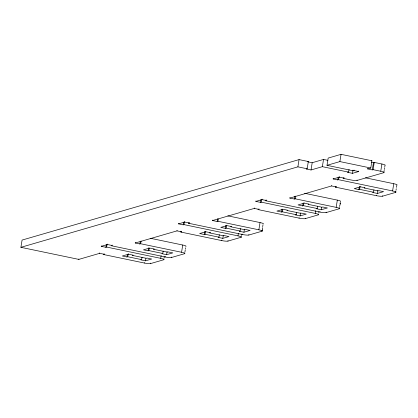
<?xml version="1.0" encoding="UTF-8"?>
<svg xmlns="http://www.w3.org/2000/svg" width="418" height="418" viewBox="0 0 418 418"><rect width="100%" height="100%" fill="white"/><g stroke="black" fill="none" stroke-linecap="round" stroke-linejoin="round"><path stroke-width="0.63" d="M104.385 253.841L104.312 254.296L99.677 253.329L78.809 259.395L20.9 247.325L22.076 240.078L299.069 159.603L308.332 161.531L307.162 168.778L306.389 169.003L306.535 168.093M78.809 259.395L78.882 258.941M99.677 253.329L99.75 252.874M163.924 258.841L163.778 259.745A4.948 0.721 9.2 0 0 160.69 258.329L106.647 247.069L105.874 247.294L101.24 246.327L101.313 245.873M163.778 259.745L150.637 263.565A4.948 0.721 9.2 0 1 144.456 263.047L103.539 254.52L103.612 254.066M105.874 247.294L106.313 244.577M106.647 247.069L107.086 244.352M101.24 246.327L107.426 244.53L107.499 244.075M184.798 252.775L184.651 253.684L171.505 257.498A4.948 0.721 9.2 0 1 165.329 256.986L111.282 245.721L111.355 245.267M111.282 245.721L112.055 245.497L112.128 245.042M142.026 257.216L141.634 259.63L140.861 259.855L145.495 260.822L151.677 259.024L147.047 258.058L146.274 258.282L132.375 255.388L133.149 255.163L128.514 254.196L122.333 255.994L126.962 256.96L127.354 254.546M126.962 256.96L127.736 256.736L128.227 253.716M184.651 253.684A4.948 0.721 9.2 0 0 181.564 252.268L140.641 243.741L139.868 243.966L135.239 242.999L135.312 242.544M139.868 243.966L140.307 241.249M140.641 243.741L141.08 241.024M144.456 263.047L144.534 262.593M145.495 260.822L145.887 258.408M163.156 251.077L162.764 253.491L161.991 253.716L166.62 254.682L172.806 252.885L168.172 251.918L167.399 252.143L153.505 249.248L154.279 249.023L149.644 248.057L143.458 249.854L148.092 250.821L148.583 247.801M148.092 250.821L148.865 250.596L149.257 248.182M150.637 263.565L150.71 263.11M160.69 258.329L161.134 255.612M164.07 257.937L164.29 256.579M165.329 256.986L165.403 256.532M166.62 254.682L167.111 251.662M171.505 257.498L171.584 257.049M135.239 242.999L176.981 230.872L177.054 230.417M241.228 236.379L241.076 237.288A4.948 0.721 9.2 0 0 237.994 235.872L183.946 224.607L183.173 224.832L178.538 223.865L178.611 223.416M241.076 237.288L227.935 241.108A4.948 0.721 9.2 0 1 221.759 240.59L180.837 232.058L180.984 231.154M180.837 232.058L181.611 231.833L181.684 231.384M183.173 224.832L183.612 222.115M183.946 224.607L184.385 221.89M178.538 223.865L184.725 222.073L184.798 221.618M181.564 252.268L182.734 245.021L150.511 238.307M262.096 230.318L261.95 231.222L248.809 235.041A4.948 0.721 9.2 0 1 242.628 234.524L188.586 223.259L188.659 222.81M188.586 223.259L189.359 223.034L189.432 222.585M184.944 251.871L185.237 250.058M185.383 249.154L185.602 247.796M219.325 234.759L218.933 237.173L218.159 237.398L222.794 238.359L228.98 236.567L224.346 235.6L223.573 235.825L209.674 232.925L210.447 232.701L205.818 231.739L199.632 233.537L204.266 234.498L204.752 231.483M204.266 234.498L205.039 234.273L205.525 231.258M261.95 231.222A4.948 0.721 9.2 0 0 258.862 229.806L217.945 221.279L217.172 221.503L212.537 220.537L212.61 220.087M217.172 221.503L217.611 218.786M217.945 221.279L218.311 219.016M221.759 240.59L221.833 240.136M222.794 238.359L223.285 235.344M240.454 228.62L240.063 231.034L239.289 231.258L243.924 232.225L250.105 230.428L245.476 229.461L244.702 229.686L230.804 226.791L231.577 226.566L226.943 225.6L220.761 227.397L225.391 228.359L225.882 225.344M225.391 228.359L226.164 228.134L226.556 225.72M227.935 241.108L228.009 240.653M237.994 235.872L238.359 233.61M241.374 235.475L241.594 234.117M242.628 234.524L242.701 234.07M243.924 232.225L244.41 229.205M248.809 235.041L248.882 234.587M212.537 220.537L254.28 208.41L254.353 207.96M318.526 213.922L318.38 214.826A4.948 0.721 9.2 0 0 315.292 213.415L261.245 202.15L260.471 202.375L255.842 201.408L255.915 200.953M318.38 214.826L305.239 218.645A4.948 0.721 9.2 0 1 299.058 218.128L258.141 209.601L258.214 209.146M258.141 209.601L258.914 209.376L258.988 208.922M260.471 202.375L260.916 199.658M261.245 202.15L261.689 199.433M255.842 201.408L262.023 199.611L262.096 199.156M258.862 229.806L260.038 222.564L227.81 215.845M339.468 207.406L339.249 208.765L326.108 212.584A4.948 0.721 9.2 0 1 319.932 212.067L265.885 200.802L266.031 199.898M265.885 200.802L266.658 200.577L266.731 200.123M262.316 228.959L262.535 227.601M262.682 226.697L262.974 224.884M262.196 230.992L262.488 229.179M296.628 212.297L296.237 214.711L295.463 214.936L300.093 215.902L306.279 214.105L301.644 213.138L300.871 213.363L286.978 210.468L287.751 210.244L283.117 209.277L276.93 211.074L281.565 212.041L282.056 209.021M281.565 212.041L282.338 211.816L282.73 209.402M339.249 208.765A4.948 0.721 9.2 0 0 336.166 207.349L295.244 198.822L294.471 199.046L289.836 198.08L289.909 197.625M20.9 247.325L297.893 166.845L299.069 159.603M294.471 199.046L294.909 196.329M295.244 198.822L295.683 196.105M299.058 218.128L299.131 217.679M300.093 215.902L300.584 212.882M317.753 206.158L317.366 208.572L316.593 208.796L321.223 209.763L327.409 207.965L322.774 207.004L322.001 207.229L308.103 204.329L308.876 204.104L304.247 203.138L298.06 204.935L302.695 205.902L303.087 203.488M302.695 205.902L303.468 205.677L303.954 202.657M306.389 169.003L311.018 169.969L312.194 162.722L323.532 159.43L327.905 160.34M305.239 218.645L305.312 218.196M311.018 169.969L322.356 166.672L323.532 159.43M315.292 213.415L315.731 210.698M318.746 212.563L318.892 211.66M358.722 171.087L358.649 171.537L354.02 170.57L353.247 170.795L326.996 165.324L328.167 158.082L341.051 154.336L371.936 160.773L370.761 168.02L367.668 168.919L367.741 168.464M319.932 212.067L320.005 211.612M321.223 209.763L321.614 207.349M326.108 212.584L326.181 212.13M289.836 198.08L331.578 185.953L331.652 185.498M395.898 191.01L395.679 192.369A4.948 0.721 9.2 0 0 392.596 190.953L338.549 179.688L337.775 179.912L333.141 178.951L333.214 178.496M395.679 192.369L382.538 196.188A4.948 0.721 9.2 0 1 376.362 195.671L335.44 187.144L335.513 186.689M326.996 165.324L339.876 161.583L341.051 154.336M335.44 187.144L336.213 186.919L336.286 186.465M337.775 179.912L338.214 177.195M338.549 179.688L338.988 176.971M333.141 178.951L339.327 177.154L339.4 176.699M336.166 207.349L337.336 200.107L304.602 193.283M384.194 170.408L383.828 172.671L357.029 180.456A4.948 0.721 9.2 0 1 350.901 179.949L343.183 178.345L343.256 177.89M343.183 178.345L343.957 178.12L344.03 177.666M339.62 206.502L339.839 205.144M340.059 203.785L340.278 202.427M340.08 204.909L340.372 203.096M358.649 171.537L352.468 173.334L347.833 172.368L347.907 171.918M347.833 172.368L348.607 172.143L349.046 169.426M352.468 173.334L352.98 170.163M353.247 170.795L353.32 170.345M354.02 170.57L354.093 170.121M357.029 180.456L357.103 180.001M373.927 189.84L373.535 192.254L372.762 192.479L377.397 193.445L383.578 191.648L378.948 190.681L378.175 190.906L364.277 188.011L365.05 187.786L360.415 186.82L354.234 188.617L358.863 189.584L359.355 186.564M358.863 189.584L359.637 189.359L360.128 186.339M367.668 168.919L372.302 169.88L373.478 162.639L374.246 162.414L381.916 164.013A4.948 0.721 9.2 0 1 384.999 165.423L384.779 166.782M372.302 169.88L373.075 169.661L374.246 162.414M376.362 195.671L376.435 195.216M383.828 172.671A4.948 0.721 9.2 0 0 380.741 171.255L381.916 164.013M377.397 193.445L377.882 190.425M384.341 169.499L384.633 167.691M382.538 196.188L382.611 195.734M392.596 190.953L393.766 183.711L365.478 177.812M396.045 190.106L396.269 188.748M396.489 187.389L396.781 185.576M307.852 161.672L308.332 161.531M371.356 160.94L371.936 160.773M103.539 254.52L104.312 254.296M371.45 162.215L373.478 162.639M339.876 161.583L370.761 168.02M373.075 169.661L380.741 171.255M307.852 161.818L312.194 162.722M322.356 166.672L348.607 172.143M297.893 166.845L307.162 168.778M339.327 177.154L343.957 178.12M359.637 189.359L373.535 192.254M331.578 185.953L336.213 186.919M303.468 205.677L317.366 208.572M262.023 199.611L266.658 200.577M282.338 211.816L296.237 214.711M254.28 208.41L258.914 209.376M226.164 228.134L240.063 231.034M184.725 222.073L189.359 223.034M205.039 234.273L218.933 237.173M176.981 230.872L181.611 231.833M148.865 250.596L162.764 253.491M107.426 244.53L112.055 245.497M127.736 256.736L141.634 259.63M182.734 245.021A4.948 0.721 9.2 0 1 185.822 246.437M260.038 222.564A4.948 0.721 9.2 0 1 263.126 223.98M337.336 200.107A4.948 0.721 9.2 0 1 340.424 201.518M393.766 183.711A4.948 0.721 9.2 0 1 396.854 185.122"/></g></svg>
